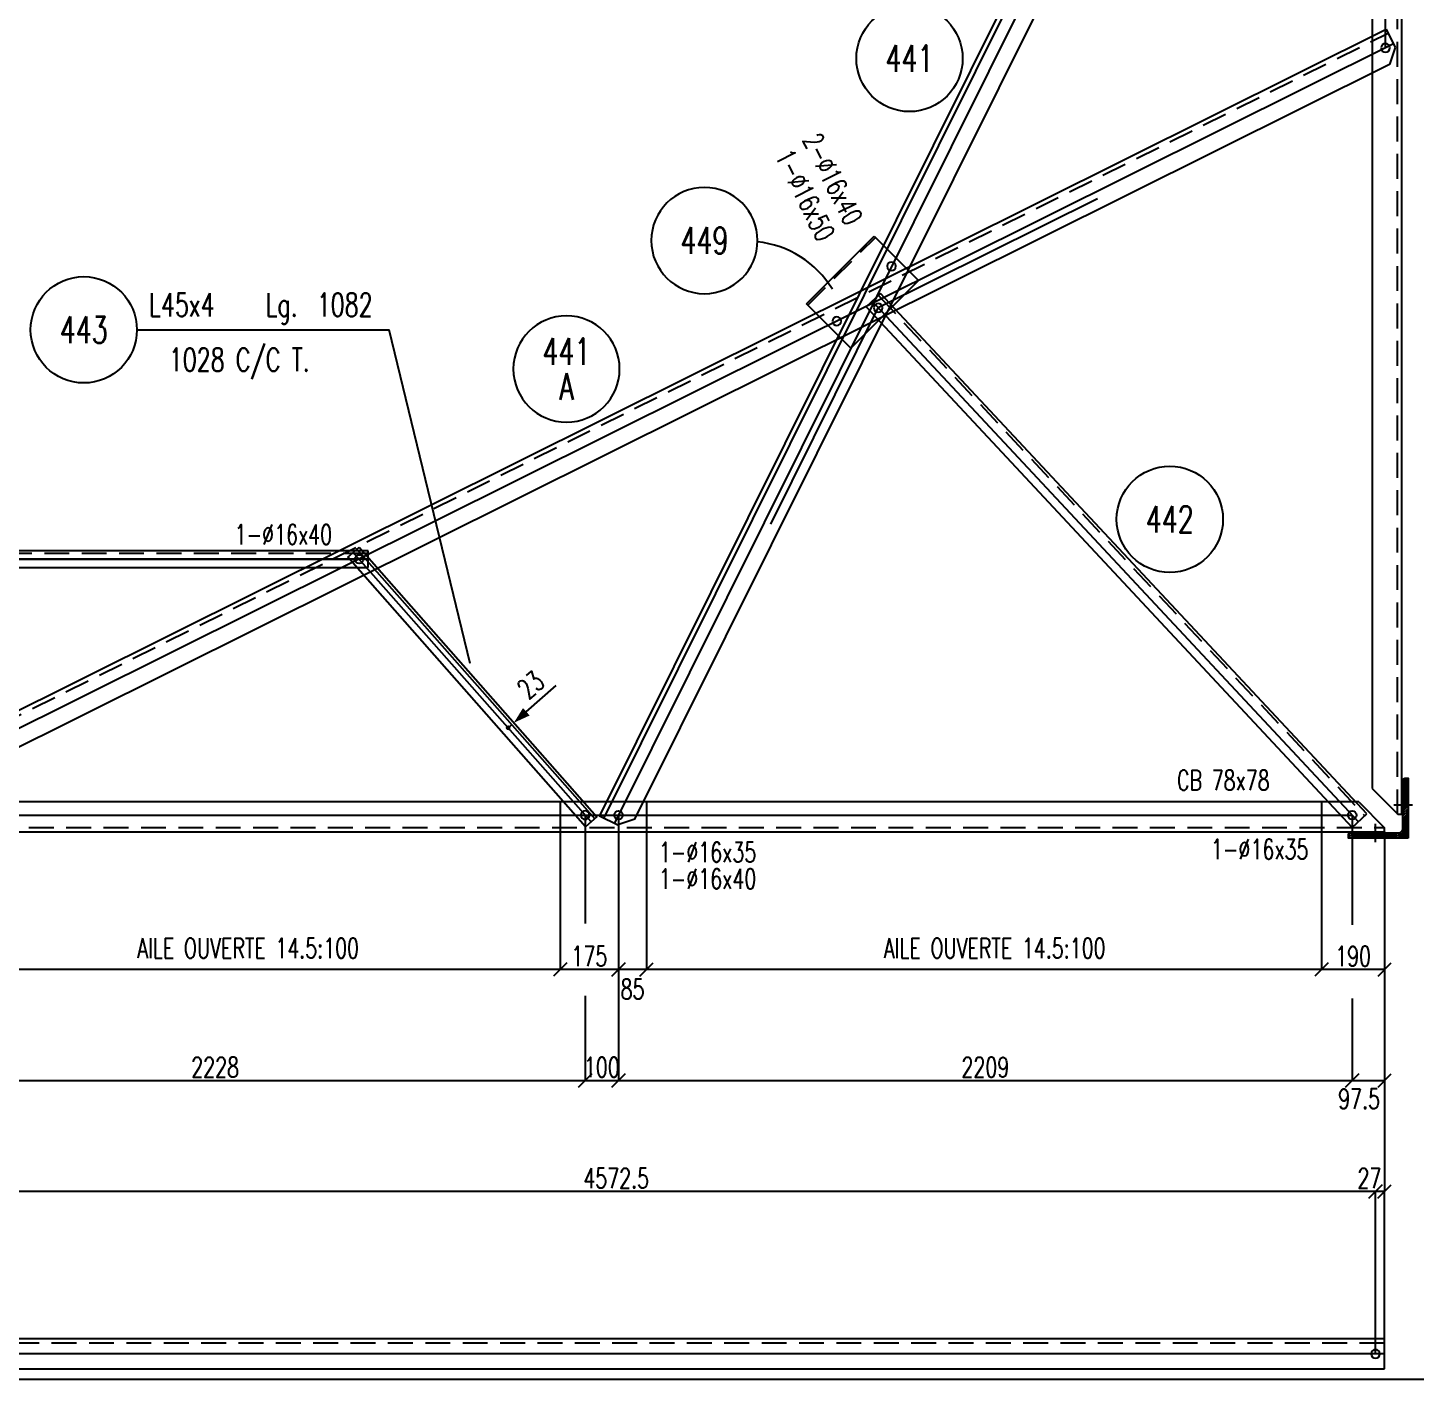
# Model space of a CAD drawing. Extents: x 161763 to 177983, y -163675 to -152195.
# Drawn here: x 167577 to 171754, y -163675 to -159608 of the extents above; entities that cross this region are included whole.
import ezdxf
from ezdxf.enums import TextEntityAlignment as Align

# ---------------------------------------------------------------- set-up
doc = ezdxf.new("R2010")
doc.units = 0
doc.header["$LTSCALE"] = 150
doc.header["$MEASUREMENT"] = 0
doc.linetypes.add('DASHED', pattern=[0.75, 0.5, -0.25])
doc.layers.get('0').update_dxf_attribs({"linetype": 'CONTINUOUS'})
doc.layers.get('DEFPOINTS').update_dxf_attribs({"linetype": 'CONTINUOUS'})
for name, color, linetype in [('ASSI', 6, 'CONTINUOUS'), ('BOLLINI_1', 7, 'CONTINUOUS'), ('BOLLINI_5', 7, 'CONTINUOUS'), ('FORI', 2, 'CONTINUOUS'), ('LINEA_ANG', 2, 'CONTINUOUS'), ('LINEE_PIASTRE', 2, 'CONTINUOUS'), ('LS', 7, 'CONTINUOUS'), ('PIASTRE', 5, 'CONTINUOUS'), ('QT_MAL', 7, 'CONTINUOUS'), ('QT_MPR', 7, 'CONTINUOUS'), ('TRAT-Y', 7, 'DASHED')]:
    doc.layers.add(name, color=color, linetype=linetype)
doc.styles.add('QUOTE', font='ROMANS8.SHX', dxfattribs={"width": 0.7})
doc.styles.add('RQL', font='ROMANS8.SHX', dxfattribs={"width": 0.7})
doc.styles.add('RS', font='ROMANS8.shx', dxfattribs={"width": 0.7})
doc.styles.get("Standard").update_dxf_attribs({"font": 'ROMANS8.SHX', "width": 0.7})
doc.dimstyles.new('FRECCE1', dxfattribs={"dimtxt": 60, "dimasz": 6.6667, "dimexe": 0, "dimexo": 0, "dimgap": 1, "dimtad": 1, "dimzin": 0, "dimdsep": 46, "dimtxsty": 'RS', "dimblk1": 'QUOTP', "dimblk2": 'QUOTF', "dimsah": 1, "dimcen": 0, "dimclrd": 2, "dimclre": 2, "dimclrt": 7, "dimadec": 0, "dimazin": 0, "dimtfac": 1, "dimtix": 1, "dimtmove": 2, "dimatfit": 3, "dimldrblk": 'QUOTP', "dimfxl": 1, "dimtolj": 1, "dimtzin": 0, "dimarcsym": 0})
doc.dimstyles.new('TRATTO', dxfattribs={"dimscale": 0, "dimtxt": 60, "dimasz": 40, "dimexe": 0, "dimexo": 0, "dimgap": 10, "dimtad": 1, "dimrnd": 0.5, "dimdsep": 46, "dimtxsty": 'RS', "dimblk1": 'OBLIQUE', "dimblk2": 'OBLIQUE', "dimsah": 1, "dimcen": 0.09, "dimclrd": 2, "dimclre": 2, "dimclrt": 7, "dimadec": 0, "dimazin": 0, "dimtfac": 1, "dimtix": 1, "dimtmove": 2, "dimatfit": 3, "dimfxl": 1, "dimtolj": 1, "dimtzin": 0, "dimarcsym": 0})

# ---------------------------------------------------------------- blocks, each defined once
blk = doc.blocks.new('ASSE98')
blk.add_line((0, 0), (1, 0))
at = {"color": 7, "style": 'QUOTE', "width": 0.5, "flags": 1}
for tag, p in [('TI', (1.38308, 6.82731)), ('DI_S', (1.38308, 6.42178)), ('D_S', (1.38308, 6.02092)), ('E_S', (1.38308, 5.68065)), ('NFORI', (1.36454, 5.29792)), ('ALAR', (1.36349, 4.93246)), ('FAM', (1.3775, 4.54645)), ('ALA', (1.38308, 4.19257)), ('DISP2', (1.38308, 3.84971)), ('DISP1', (1.38308, 3.50686)), ('PINZAF', (1.38308, 3.164)), ('PINZAI', (1.38308, 2.82114)), ('TRP', (1.38308, 2.47829)), ('NP', (1.38308, 2.13543)), ('SV', (1.38308, 1.79257)), ('PESO', (1.38308, 1.44971)), ('QUA', (1.38308, 1.10686)), ('LUN', (1.38308, 0.764)), ('PROF', (1.38308, 0.42114)), ('POS', (1.38308, 0.07829))]:
    blk.add_attdef(tag, p, '', height=0.2, dxfattribs=at)
at = {"color": 7, "flags": 1}
for tag, p in [('LAV1', (3.07431, 6.82847)), ('LAV2', (3.07431, 6.49513)), ('LAV3', (3.07431, 6.1618)), ('LAV4', (3.07431, 5.82847)), ('LAV5', (3.07431, 5.49513)), ('LAV6', (3.07431, 5.1618)), ('LAV7', (3.07431, 4.82847)), ('LAV8', (3.07431, 4.49513)), ('LAV9', (3.07431, 4.1618)), ('LAV10', (3.07431, 3.82847))]:
    blk.add_attdef(tag, p, '', height=0.2, dxfattribs=at)
blk = doc.blocks.new('16')
blk.add_circle((0, 0), 1)
blk = doc.blocks.new('_OBLIQUE')
at = {"color": 0, "linetype": 'ByBlock'}
blk.add_line((-0.5, -0.5), (0.5, 0.5), dxfattribs=at)
blk = doc.blocks.new('*D17')
at = {"layer": 'DEFPOINTS', "color": 0, "transparency": 16777216}
for p in [(167027.1, -161977.7), (169255, -162521.8), (169255, -162776.3)]:
    blk.add_point(p, dxfattribs=at)
at = {"layer": 'QT_MPR', "color": 2, "lineweight": -2, "transparency": 16777216}
for p, q in [((167027.1, -161977.7), (167027.1, -162776.3)), ((169255, -162521.8), (169255, -162776.3)), ((167027.1, -162776.3), (169255, -162776.3))]:
    blk.add_line(p, q, dxfattribs=at)
at = {"layer": 'QT_MPR', "color": 2, "lineweight": -2, "transparency": 16777216, "xscale": 40, "yscale": 40, "zscale": 40, "rotation": 180}
blk.add_blockref('_OBLIQUE', (167027.1, -162776.3), dxfattribs=at)
at = {"layer": 'QT_MPR', "color": 2, "lineweight": -2, "transparency": 16777216, "xscale": 40, "yscale": 40, "zscale": 40}
blk.add_blockref('_OBLIQUE', (169255, -162776.3), dxfattribs=at)
at = {"layer": 'QT_MPR', "color": 7, "transparency": 16777216, "insert": (168141, -162736.3), "char_height": 60, "attachment_point": 5, "style": 'RS'}
blk.add_mtext('\\A1;2228', dxfattribs=at)
blk = doc.blocks.new('*D18')
at = {"layer": 'DEFPOINTS', "color": 0, "transparency": 16777216}
for p in [(169355, -161977.7), (169255, -162521.8), (169355, -162776.3)]:
    blk.add_point(p, dxfattribs=at)
at = {"layer": 'QT_MPR', "color": 2, "lineweight": -2, "transparency": 16777216}
for p, q in [((169355, -161977.7), (169355, -162776.3)), ((169255, -162521.8), (169255, -162776.3)), ((169255, -162776.3), (169355, -162776.3))]:
    blk.add_line(p, q, dxfattribs=at)
at = {"layer": 'QT_MPR', "color": 2, "lineweight": -2, "transparency": 16777216, "xscale": 40, "yscale": 40, "zscale": 40, "rotation": 180}
blk.add_blockref('_OBLIQUE', (169255, -162776.3), dxfattribs=at)
at = {"layer": 'QT_MPR', "color": 2, "lineweight": -2, "transparency": 16777216, "xscale": 40, "yscale": 40, "zscale": 40}
blk.add_blockref('_OBLIQUE', (169355, -162776.3), dxfattribs=at)
at = {"layer": 'QT_MPR', "color": 7, "transparency": 16777216, "insert": (169305, -162736.3), "char_height": 60, "attachment_point": 5, "style": 'RS'}
blk.add_mtext('\\A1;100', dxfattribs=at)
blk = doc.blocks.new('*D19')
at = {"layer": 'DEFPOINTS', "color": 0, "transparency": 16777216}
for p in [(169355, -161977.7), (171564.3, -162529.1), (171564.3, -162776.3)]:
    blk.add_point(p, dxfattribs=at)
at = {"layer": 'QT_MPR', "color": 2, "lineweight": -2, "transparency": 16777216}
for p, q in [((169355, -161977.7), (169355, -162776.3)), ((171564.3, -162529.1), (171564.3, -162776.3)), ((169355, -162776.3), (171564.3, -162776.3))]:
    blk.add_line(p, q, dxfattribs=at)
at = {"layer": 'QT_MPR', "color": 2, "lineweight": -2, "transparency": 16777216, "xscale": 40, "yscale": 40, "zscale": 40, "rotation": 180}
blk.add_blockref('_OBLIQUE', (169355, -162776.3), dxfattribs=at)
at = {"layer": 'QT_MPR', "color": 2, "lineweight": -2, "transparency": 16777216, "xscale": 40, "yscale": 40, "zscale": 40}
blk.add_blockref('_OBLIQUE', (171564.3, -162776.3), dxfattribs=at)
at = {"layer": 'QT_MPR', "color": 7, "transparency": 16777216, "insert": (170459.7, -162736.3), "char_height": 60, "attachment_point": 5, "style": 'RS'}
blk.add_mtext('\\A1;2209', dxfattribs=at)
blk = doc.blocks.new('*D21')
at = {"layer": 'DEFPOINTS', "color": 0, "transparency": 16777216}
for p in [(171661.8, -162027.7), (171564.3, -162529.1), (171661.8, -162776.3)]:
    blk.add_point(p, dxfattribs=at)
at = {"layer": 'QT_MPR', "color": 2, "lineweight": -2, "transparency": 16777216}
for p, q in [((171661.8, -162027.7), (171661.8, -162776.3)), ((171564.3, -162529.1), (171564.3, -162776.3)), ((171564.3, -162776.3), (171661.8, -162776.3))]:
    blk.add_line(p, q, dxfattribs=at)
at = {"layer": 'QT_MPR', "color": 2, "lineweight": -2, "transparency": 16777216, "xscale": 40, "yscale": 40, "zscale": 40, "rotation": 180}
blk.add_blockref('_OBLIQUE', (171564.3, -162776.3), dxfattribs=at)
at = {"layer": 'QT_MPR', "color": 2, "lineweight": -2, "transparency": 16777216, "xscale": 40, "yscale": 40, "zscale": 40}
blk.add_blockref('_OBLIQUE', (171661.8, -162776.3), dxfattribs=at)
at = {"layer": 'QT_MPR', "color": 7, "transparency": 16777216, "insert": (171584.9, -162831.4), "char_height": 60, "attachment_point": 5, "style": 'RS'}
blk.add_mtext('\\A1;97.5', dxfattribs=at)
blk = doc.blocks.new('*D22')
at = {"layer": 'DEFPOINTS', "color": 0, "transparency": 16777216}
for p in [(167062.1, -163110.4), (167062.1, -163599.4), (171634.3, -163599.4)]:
    blk.add_point(p, dxfattribs=at)
at = {"layer": 'QT_MPR', "color": 2, "lineweight": -2, "transparency": 16777216}
for p, q in [((167062.1, -163599.4), (167062.1, -163110.4)), ((171634.3, -163110.4), (167062.1, -163110.4)), ((171634.3, -163599.4), (171634.3, -163110.4))]:
    blk.add_line(p, q, dxfattribs=at)
at = {"layer": 'QT_MPR', "color": 2, "lineweight": -2, "transparency": 16777216, "xscale": 40, "yscale": 40, "zscale": 40, "rotation": 180}
blk.add_blockref('_OBLIQUE', (167062.1, -163110.4), dxfattribs=at)
at = {"layer": 'QT_MPR', "color": 2, "lineweight": -2, "transparency": 16777216, "xscale": 40, "yscale": 40, "zscale": 40}
blk.add_blockref('_OBLIQUE', (171634.3, -163110.4), dxfattribs=at)
at = {"layer": 'QT_MPR', "color": 7, "transparency": 16777216, "insert": (169348.2, -163070.4), "char_height": 60, "attachment_point": 5, "style": 'RS'}
blk.add_mtext('\\A1;4572.5', dxfattribs=at)
blk = doc.blocks.new('*D26')
at = {"layer": 'DEFPOINTS', "color": 0, "transparency": 16777216}
for p in [(171634.3, -163110.4), (171634.3, -163599.4), (171661.3, -163599.4)]:
    blk.add_point(p, dxfattribs=at)
at = {"layer": 'QT_MPR', "color": 2, "lineweight": -2, "transparency": 16777216}
for p, q in [((171634.3, -163599.4), (171634.3, -163110.4)), ((171661.3, -163110.4), (171634.3, -163110.4)), ((171661.3, -163599.4), (171661.3, -163110.4))]:
    blk.add_line(p, q, dxfattribs=at)
at = {"layer": 'QT_MPR', "color": 2, "lineweight": -2, "transparency": 16777216, "xscale": 40, "yscale": 40, "zscale": 40, "rotation": 180}
blk.add_blockref('_OBLIQUE', (171634.3, -163110.4), dxfattribs=at)
at = {"layer": 'QT_MPR', "color": 2, "lineweight": -2, "transparency": 16777216, "xscale": 40, "yscale": 40, "zscale": 40}
blk.add_blockref('_OBLIQUE', (171661.3, -163110.4), dxfattribs=at)
at = {"layer": 'QT_MPR', "color": 7, "transparency": 16777216, "insert": (171615.9, -163070.4), "char_height": 60, "attachment_point": 5, "style": 'RS'}
blk.add_mtext('\\A1;27', dxfattribs=at)
blk = doc.blocks.new('*D28')
at = {"layer": 'DEFPOINTS', "color": 0, "transparency": 16777216}
for p in [(171471.8, -161937.7), (171661.8, -162027.7), (171471.8, -162442.3)]:
    blk.add_point(p, dxfattribs=at)
at = {"layer": 'LS', "color": 2, "lineweight": -2, "transparency": 16777216}
for p, q in [((171471.8, -161937.7), (171471.8, -162442.3)), ((171661.8, -162027.7), (171661.8, -162442.3)), ((171661.8, -162442.3), (171471.8, -162442.3))]:
    blk.add_line(p, q, dxfattribs=at)
at = {"layer": 'LS', "color": 2, "lineweight": -2, "transparency": 16777216, "xscale": 40, "yscale": 40, "zscale": 40, "rotation": 180}
blk.add_blockref('_OBLIQUE', (171471.8, -162442.3), dxfattribs=at)
at = {"layer": 'LS', "color": 2, "lineweight": -2, "transparency": 16777216, "xscale": 40, "yscale": 40, "zscale": 40}
blk.add_blockref('_OBLIQUE', (171661.8, -162442.3), dxfattribs=at)
at = {"layer": 'LS', "color": 7, "transparency": 16777216, "insert": (171566.8, -162402.3), "char_height": 60, "attachment_point": 5, "style": 'RS'}
blk.add_mtext('\\A1;190', dxfattribs=at)
blk = doc.blocks.new('*D29')
at = {"layer": 'DEFPOINTS', "color": 0, "transparency": 16777216}
for p in [(169440, -161937.7), (169355, -161977.7), (169355, -162442.3)]:
    blk.add_point(p, dxfattribs=at)
at = {"layer": 'LS', "color": 2, "lineweight": -2, "transparency": 16777216}
for p, q in [((169440, -161937.7), (169440, -162442.3)), ((169355, -161977.7), (169355, -162442.3)), ((169440, -162442.3), (169355, -162442.3))]:
    blk.add_line(p, q, dxfattribs=at)
at = {"layer": 'LS', "color": 2, "lineweight": -2, "transparency": 16777216, "xscale": 40, "yscale": 40, "zscale": 40, "rotation": 180}
blk.add_blockref('_OBLIQUE', (169355, -162442.3), dxfattribs=at)
at = {"layer": 'LS', "color": 2, "lineweight": -2, "transparency": 16777216, "xscale": 40, "yscale": 40, "zscale": 40}
blk.add_blockref('_OBLIQUE', (169440, -162442.3), dxfattribs=at)
at = {"layer": 'LS', "color": 7, "transparency": 16777216, "insert": (169397.5, -162501.3), "char_height": 60, "attachment_point": 5, "style": 'RS'}
blk.add_mtext('\\A1;85', dxfattribs=at)
blk = doc.blocks.new('*D30')
at = {"layer": 'DEFPOINTS', "color": 0, "transparency": 16777216}
for p in [(169179.9, -161937.7), (169355, -161977.7), (169179.9, -162442.3)]:
    blk.add_point(p, dxfattribs=at)
at = {"layer": 'LS', "color": 2, "lineweight": -2, "transparency": 16777216}
for p, q in [((169179.9, -161937.7), (169179.9, -162442.3)), ((169355, -161977.7), (169355, -162442.3)), ((169355, -162442.3), (169179.9, -162442.3))]:
    blk.add_line(p, q, dxfattribs=at)
at = {"layer": 'LS', "color": 2, "lineweight": -2, "transparency": 16777216, "xscale": 40, "yscale": 40, "zscale": 40, "rotation": 180}
blk.add_blockref('_OBLIQUE', (169179.9, -162442.3), dxfattribs=at)
at = {"layer": 'LS', "color": 2, "lineweight": -2, "transparency": 16777216, "xscale": 40, "yscale": 40, "zscale": 40}
blk.add_blockref('_OBLIQUE', (169355, -162442.3), dxfattribs=at)
at = {"layer": 'LS', "color": 7, "transparency": 16777216, "insert": (169267.5, -162402.3), "char_height": 60, "attachment_point": 5, "style": 'RS'}
blk.add_mtext('\\A1;175', dxfattribs=at)
blk = doc.blocks.new('xxx')
blk.add_circle((0, 0), 8)
at = {"color": 3, "style": 'RQL', "width": 0.7}
blk.add_attdef('POS', text='', height=4, dxfattribs=at).set_placement((0, 0), align=Align.MIDDLE)
at = {"style": 'RQL', "width": 0.7, "flags": 1}
for tag, p in [('POS1', (-0.39, -5.42)), ('TIPO', (-0.39, -8.66))]:
    blk.add_attdef(tag, p, '', height=2, dxfattribs=at)
blk = doc.blocks.new('YYY')
blk.add_circle((0, 0), 8)
at = {"color": 3, "style": 'RQL', "width": 0.7}
for tag, p in [('POS3', (0, 0.65)), ('POS2', (0, -4.63))]:
    blk.add_attdef(tag, text='', height=4, dxfattribs=at).set_placement(p, align=Align.CENTER)
at = {"style": 'RQL', "width": 0.7, "flags": 1}
blk.add_attdef('TIPO', text='', height=3, dxfattribs=at).set_placement((0, 0), align=Align.MIDDLE_CENTER)
blk = doc.blocks.new('QUOTP')
at = {"layer": 'ASSI', "color": 2, "const_width": 1.07}
blk.add_lwpolyline([(-0.53, 0, 1), (0.53, 0, 1)], format="xyb", close=True, dxfattribs=at)
blk = doc.blocks.new('QUOTF')
at = {"layer": 'LS', "color": 2}
blk.add_line((7.5, 0), (25.5, 0), dxfattribs=at)
blk.add_solid([(7.5, 2.25), (0, 0), (7.5, -2.25)], dxfattribs=at)
blk = doc.blocks.new('*D74')
at = {"layer": 'DEFPOINTS', "color": 0, "transparency": 16777216}
for p in [(169023.1, -161714.9), (169040.3, -161699.7), (169040.3, -161699.7)]:
    blk.add_point(p, dxfattribs=at)
at = {"layer": 'QT_MAL', "color": 2, "lineweight": -2, "transparency": 16777216}
blk.add_line((169028.1, -161710.5), (169035.3, -161704.1), dxfattribs=at)
at = {"layer": 'QT_MAL', "color": 2, "lineweight": -2, "transparency": 16777216, "xscale": 6.6667, "yscale": 6.6667, "zscale": 6.6667}
for name, p, rotation in [('QUOTF', (169040.3, -161699.7), 41.43078776841397), ('QUOTP', (169023.1, -161714.9), 221.430787768414)]:
    blk.add_blockref(name, p, dxfattribs=dict(at, rotation=rotation))
at = {"layer": 'QT_MAL', "color": 7, "transparency": 16777216, "insert": (169091.2, -161586.1), "char_height": 60, "attachment_point": 5, "rotation": 41.4308, "style": 'RS'}
blk.add_mtext('\\A1;23', dxfattribs=at)
blk = doc.blocks.new('bull')
at = {"style": 'RS', "width": 0.7, "flags": 1}
for tag, p in [('NN', (-12.25, 0)), ('DIAMETRO', (0, -4.86)), ('SERRAGGIO', (0, -9.71)), ('LUNGHEZZA', (0, -14.57)), ('NB', (0, -19.43)), ('TIPO', (0, -24.12)), ('EL', (-0.14, -29))]:
    blk.add_attdef(tag, p, '', height=3, dxfattribs=at)
at = {"style": 'RS', "width": 0.7}
blk.add_attdef('BULLONE', (0, 0), '', height=3, dxfattribs=at)
blk = doc.blocks.new('MRKR_98')
blk.add_point((0, 0))
at = {"color": 7, "style": 'QUOTE', "width": 0.5, "flags": 1}
for tag, p in [('TI', (3.73, 6.83)), ('DI_S', (3.73, 6.42)), ('AUX2', (3.71, 4.93)), ('NFORI', (3.72, 5.3)), ('AUX1', (3.73, 4.19)), ('D_S', (3.73, 6.02)), ('E_S', (3.73, 5.68)), ('FAM', (3.73, 4.55)), ('COMMESSA', (3.73, 3.85)), ('MD', (3.73, 3.51)), ('MP', (3.73, 3.16)), ('LARGHEZZA', (3.73, 2.82)), ('SPESSORE', (3.73, 2.48)), ('NP', (3.73, 2.14)), ('SV', (3.73, 1.79)), ('PESO', (3.73, 1.45)), ('QUA', (3.73, 1.11)), ('LUN', (3.73, 0.76)), ('PROF', (3.73, 0.42)), ('POS', (3.73, 0.08))]:
    blk.add_attdef(tag, p, '', height=0.2, dxfattribs=at)
at = {"color": 7, "flags": 1}
for tag, p in [('LAV1', (5.26, 6.88)), ('LAV2', (5.26, 6.55)), ('LAV3', (5.26, 6.21)), ('LAV4', (5.26, 5.88)), ('LAV5', (5.26, 5.55)), ('LAV6', (5.26, 5.21)), ('LAV7', (5.26, 4.88)), ('LAV8', (5.26, 4.55)), ('LAV9', (5.26, 4.21)), ('LAV10', (5.26, 3.88))]:
    blk.add_attdef(tag, p, '', height=0.2, dxfattribs=at)

msp = doc.modelspace()

# ---------------------------------------------------------------- hatches: boundary and pattern name
at = {"layer": 'LS'}
h = msp.add_hatch(dxfattribs=at)
h.set_pattern_fill('_U', color=6, scale=5, angle=45, style=0, pattern_type=0)
h.set_pattern_definition([(45, (62756.58, -43231.062), (-3.5355339, 3.5355339), [])])
edge = h.paths.add_edge_path()
edge.add_line((171732.938, -162046.703), (171552.938, -162046.703))
edge.add_line((171552.938, -162046.703), (171552.938, -162036.703))
edge.add_arc((171558.938, -162036.703), 6, 450, 540, ccw=False)
edge.add_line((171558.938, -162030.703), (171704.938, -162030.703))
edge.add_arc((171704.938, -162018.703), 12, 270, 360)
edge.add_line((171716.938, -162018.703), (171716.938, -161872.703))
edge.add_arc((171722.938, -161872.703), 6, 450, 540, ccw=False)
edge.add_line((171722.938, -161866.703), (171732.938, -161866.703))
edge.add_line((171732.938, -161866.703), (171732.938, -162046.703))

# ---------------------------------------------------------------- linework, layer by layer
at = {"layer": 'LINEA_ANG'}
for p, q in [((171713.938, -161975.096), (171713.938, -152606.096)), ((171623.938, -152684.096), (171623.938, -161897.096)), ((171631.216, -157294.372), (169298.182, -161979.637)), ((169404.636, -161990.195), (171703.793, -157372.962)), ((166980.607, -161944.98), (171665.872, -159611.947)), ((171665.872, -159611.947), (171693.509, -159667.446)), ((171693.509, -159667.446), (171676.431, -159718.401)), ((171676.431, -159718.401), (167067.254, -162013.546)), ((170144.264, -160407.25), (170100.432, -160448.222)), ((171608.338, -161973.527), (170144.264, -160407.25)), ((170100.432, -160448.222), (171564.506, -162014.499)), ((168601.803, -161182.004), (165351.803, -161182.004)), ((168540.442, -161201.319), (168574.181, -161171.542)), ((168574.181, -161171.542), (169290.156, -161982.777)), ((168601.803, -161232.004), (168601.803, -161182.004)), ((165351.803, -161232.004), (168601.803, -161232.004)), ((169256.417, -162012.554), (168540.442, -161201.319)), ((171623.938, -161897.096), (171701.938, -161975.096)), ((171583.796, -161937.703), (162370.796, -161937.703)), ((171583.796, -161937.703), (171661.796, -162015.703)), ((169290.156, -161982.777), (169256.417, -162012.554)), ((169298.182, -161979.637), (169353.682, -162007.273)), ((171564.506, -162014.499), (171608.338, -161973.527)), ((171701.938, -161975.096), (171713.938, -161975.096)), ((162292.796, -162027.703), (171661.796, -162027.703)), ((169404.636, -161990.195), (169353.682, -162007.273)), ((171661.796, -162027.703), (171661.796, -162015.703)), ((171661.332, -163554.359), (162292.332, -163554.359)), ((171661.332, -163644.359), (171661.332, -163554.359)), ((162292.332, -163644.359), (171661.332, -163644.359))]:
    msp.add_line(p, q, dxfattribs=at)
at = {"layer": 'LINEA_ANG', "color": 2}
for p, q in [((171643.748, -157300.612), (169310.714, -161985.877)), ((168567.808, -161177.166), (169283.783, -161988.402))]:
    msp.add_line(p, q, dxfattribs=at)
at = {"layer": 'LINEE_PIASTRE'}
for p, q in [((169920.985, -160438.396), (170124.632, -160234.749)), ((170124.632, -160234.749), (170258.275, -160368.393)), ((170258.275, -160368.393), (170054.628, -160572.039)), ((170054.628, -160572.039), (169920.985, -160438.396))]:
    msp.add_line(p, q, dxfattribs=at)
at = {"layer": 'LS', "color": 6}
for p, q in [((171663.938, -159668.766), (171663.938, -152703.56)), ((170796.914, -160122.844), (170137.457, -160451.221)), ((169813.448, -161101.905), (170137.457, -160451.221)), ((167905.559, -160516.953), (168665.025, -160516.953)), ((165379.325, -161207.004), (168574.803, -161207.004)), ((164599.126, -161977.703), (171564.332, -161977.703)), ((171745.325, -161948.096), (171689.665, -161948.096)), ((171634.332, -162059.089), (171634.332, -162003.429)), ((171634.332, -162059.089), (171634.332, -162003.429))]:
    msp.add_line(p, q, dxfattribs=at)
at = {"layer": 'LS', "color": 2}
for p, q in [((169255.001, -161977.703), (169255.001, -162304.049)), ((171564.332, -161977.703), (171564.332, -162307.405)), ((169184.905, -162442.264), (167227.064, -162442.264)), ((171471.799, -162442.264), (169435.005, -162442.264)), ((171661.796, -162776.308), (171661.796, -163110.351))]:
    msp.add_line(p, q, dxfattribs=at)
at = {"layer": 'LS', "color": 8}
msp.add_lwpolyline([(161762.683, -152195.489), (161762.683, -163675.489), (174482.683, -163675.489), (174482.683, -162075.489), (177982.683, -162075.489), (177982.683, -152195.489), (161762.683, -152195.489)], close=True, dxfattribs=at)
at = {"layer": 'LS', "color": 6}
msp.add_lwpolyline([(168908.977, -161521.076), (168665.025, -160516.953)], dxfattribs=at)
msp.add_lwpolyline([(171732.938, -162046.703), (171552.938, -162046.703), (171552.938, -162036.703, -0.41421356), (171558.938, -162030.703), (171704.938, -162030.703, 0.41421356), (171716.938, -162018.703), (171716.938, -161872.703, -0.41421356), (171722.938, -161866.703), (171732.938, -161866.703)], format="xyb", close=True, dxfattribs=at)
msp.add_arc((169741.301, -160552.699), 302.335, 31.469437, 83.803417, dxfattribs=at)
at = {"layer": 'TRAT-Y'}
for p, q in [((171700.938, -161975.096), (171700.938, -152606.096)), ((166986.848, -161957.512), (171672.113, -159624.479)), ((169925.228, -160442.639), (170128.874, -160238.992)), ((170137.69, -160413.396), (171601.763, -161979.673)), ((168601.803, -161190.504), (165351.803, -161190.504)), ((162292.796, -162014.703), (171661.796, -162014.703)), ((171661.332, -163567.359), (162292.332, -163567.359))]:
    msp.add_line(p, q, dxfattribs=at)

# ---------------------------------------------------------------- block references
at = {"layer": 'ASSI', "xscale": 9369, "rotation": 90}
msp.add_blockref('ASSE98', (171713.938, -161975.096), dxfattribs=at)
at = {"layer": 'ASSI'}
for p, xscale, zscale, rotation in [((171675.974, -157316.659), 5234, 5234, 243.528935551184), ((171688.16, -159656.705), 5234, 5234, 206.471064448816), ((171582.769, -161997.427), 2144, 2144, 133.0683386357119), ((168601.803, -161207.004), 3250, 3250, 180)]:
    msp.add_blockref('ASSE98', p, dxfattribs=dict(at, xscale=xscale, zscale=zscale, rotation=rotation))
ref = msp.add_blockref('ASSE98', (169272.912, -161997.997), dxfattribs=dict(at, xscale=1082, rotation=131.430787768414))
ref.add_attrib('PROF', 'L45x4', (167942.276, -160476.512), dxfattribs={"layer": '0', "color": 2, "height": 70, "style": 'QUOTE', "width": 0.7})
ref.add_attrib('LUN', '1082', (168447.143, -160476.512), dxfattribs={"layer": '0', "color": 2, "height": 70, "style": 'QUOTE', "width": 0.7})
ref.add_attrib('PESO', '1028 C/C T.', (168001.732, -160641.941), dxfattribs={"layer": '0', "color": 2, "height": 70, "style": 'QUOTE', "width": 0.7})
ref.add_attrib('SV', 'Lg.', (168293.01, -160476.512), dxfattribs={"layer": '0', "color": 2, "height": 70, "style": 'QUOTE', "width": 0.7})
ref = msp.add_blockref('ASSE98', (162292.796, -162027.703), dxfattribs=dict(at, xscale=9369))
ref.add_attrib('LAV1', 'CB 78x78', (162470.189, -161913.914), dxfattribs={"layer": '0', "color": 7, "height": 60, "width": 0.7})
ref.add_attrib('LAV2', 'CB 78x78', (171036.581, -161902.62), dxfattribs={"layer": '0', "color": 7, "height": 60, "width": 0.7})
ref = msp.add_blockref('ASSE98', (171661.332, -163599.359), dxfattribs=dict(at, xscale=9369, rotation=180))
ref.add_attrib('PROF', 'L90x6', (164300.781, -163365.723), dxfattribs={"layer": '0', "color": 2, "height": 70, "style": 'QUOTE', "width": 0.7})
ref.add_attrib('LUN', '9369', (164699.449, -163365.723), dxfattribs={"layer": '0', "color": 2, "height": 70, "style": 'QUOTE', "width": 0.7})
ref.add_attrib('PESO', '9315 C/C T.E.', (164295.977, -163494.352), dxfattribs={"layer": '0', "color": 2, "height": 70, "style": 'QUOTE', "width": 0.7})
ref.add_attrib('SV', 'Lg.', (164561.914, -163365.723), dxfattribs={"layer": '0', "color": 2, "height": 70, "style": 'QUOTE', "width": 0.7})
at = {"layer": 'BOLLINI_1', "xscale": 20, "yscale": 20, "zscale": 20}
for p, values in [((170231.389, -159700.383), {'POS': '441'}), ((167745.559, -160516.953), {'POS': '443'}), ((171015.026, -161087.394), {'POS': '442'})]:
    msp.add_blockref('xxx', p, dxfattribs=at).add_auto_attribs(values)
at = {"layer": 'BOLLINI_1'}
ref = msp.add_blockref('xxx', (169613.979, -160248.397), dxfattribs=dict(at, xscale=-20, yscale=20, zscale=20))
ref.add_attrib('POS', '449', dxfattribs={"layer": '0', "color": 3, "height": 80, "style": 'RQL', "width": 0.7}).set_placement((169613.979, -160248.397), align=Align.MIDDLE)
at = {"layer": 'BOLLINI_5'}
ref = msp.add_blockref('YYY', (169198.699, -160634.919), dxfattribs=dict(at, xscale=-19.99970832482618, yscale=19.99970832476798, zscale=19.99970832479172))
ref.add_attrib('POS3', '441', dxfattribs={"layer": '0', "color": 3, "height": 79.9988, "style": 'RQL', "width": 0.7}).set_placement((169198.699, -160621.98), align=Align.CENTER)
ref.add_attrib('POS2', 'A', dxfattribs={"layer": '0', "color": 3, "height": 79.999, "style": 'RQL', "width": 0.7}).set_placement((169198.699, -160727.526), align=Align.CENTER)
at = {"layer": 'FORI', "yscale": 13, "zscale": 13}
for p, xscale in [((171663.938, -159668.766), -13), ((170177.501, -160325.936), -13), ((170137.457, -160451.221), -13), ((170012.171, -160491.265), -13), ((168574.803, -161207.004), 13), ((171634.332, -163599.359), -13)]:
    msp.add_blockref('16', p, dxfattribs=dict(at, xscale=xscale))
for p, xscale, rotation in [((169255.001, -161977.703), -13, 359.5847752349999), ((169355.001, -161977.703), 13, 90.00000000000001), ((171564.332, -161977.703), 13, 90)]:
    msp.add_blockref('16', p, dxfattribs=dict(at, xscale=xscale, rotation=rotation))
at = {"layer": 'LS', "color": 7}
ref = msp.add_blockref('bull', (170048.126, -160226.169), dxfattribs=dict(at, xscale=-20, yscale=20, zscale=20, rotation=296.4710644488164))
ref.add_attrib('BULLONE', '2-%%c16x40                ', (169908.162, -159945.089), dxfattribs={"layer": '0', "height": 60, "rotation": 296.471064, "style": 'RS', "width": 0.7})
ref = msp.add_blockref('bull', (169961.314, -160267.524), dxfattribs=dict(at, xscale=-20, yscale=20, zscale=20, rotation=296.4710644488164))
ref.add_attrib('BULLONE', '1-%%c16x50                ', (169824.916, -159993.605), dxfattribs={"layer": '0', "height": 60, "rotation": 296.471064, "style": 'RS', "width": 0.7})
at = {"layer": 'LS', "color": 7, "xscale": 20, "yscale": 20, "zscale": 20}
for p, values in [((168199.692, -161163.099), {'BULLONE': '1-%%c16x40                '}), ((169476.704, -162119.17), {'BULLONE': '1-%%c16x35                '}), ((171138.934, -162110.275), {'BULLONE': '1-%%c16x35                '}), ((169476.704, -162199.17), {'BULLONE': '1-%%c16x40                '})]:
    msp.add_blockref('bull', p, dxfattribs=at).add_auto_attribs(values)
at = {"layer": 'PIASTRE', "xscale": 20, "yscale": 20, "zscale": 20, "rotation": 44.99999999999992}
msp.add_blockref('MRKR_98', (170054.628, -160572.039), dxfattribs=at)

# ---------------------------------------------------------------- texts
at = {"layer": 'LS', "color": 7, "style": 'RS', "width": 0.7}
for p in [(167906.386, -162408.045), (170153.803, -162408.045)]:
    msp.add_text('AILE OUVERTE 14.5:100 ', height=60, dxfattribs=at).set_placement(p)

# ---------------------------------------------------------------- dimensions: what is measured, and where the dimension line sits
at = {"layer": 'LS'}
for base, p1, p2, picture, middle in [((169179.905, -162442.264), (169355.001, -161977.703), (169179.905, -161937.703), '*D30', (169267.453, -162402.264)), ((171471.799, -162442.264), (171661.796, -162027.703), (171471.799, -161937.703), '*D28', (171566.797, -162402.264))]:
    dim = msp.add_linear_dim(base=base, p1=p1, p2=p2, dimstyle='TRATTO', override={"dimscale": 1}, dxfattribs=at)
    dim.commit()
    dim.dimension.update_dxf_attribs({"geometry": picture, "text_midpoint": middle})
dim = msp.add_linear_dim(base=(169355.001, -162442.264), p1=(169440.005, -161937.703), p2=(169355.001, -161977.703), dimstyle='TRATTO', override={"dimscale": 1}, dxfattribs=at)
dim.commit()
dim.dimension.update_dxf_attribs({"geometry": '*D29', "text_midpoint": (169397.503, -162501.317), "dimtype": 160})
at = {"layer": 'QT_MAL'}
dim = msp.add_linear_dim(base=(169040.317, -161699.697), p1=(169023.073, -161714.917), p2=(169040.317, -161699.697), angle=41.430788, text='23', dimstyle='FRECCE1', dxfattribs=at)
dim.commit()
dim.dimension.update_dxf_attribs({"geometry": '*D74', "text_midpoint": (169091.172, -161586.099), "dimtype": 160})
at = {"layer": 'QT_MPR'}
for base, p1, p2, text, picture, middle in [((169255.001, -162776.308), (167027.064, -161977.703), (169255.001, -162521.756), '2228', '*D17', (168141.032, -162736.308)), ((169355.001, -162776.308), (169255.001, -162521.756), (169355.001, -161977.703), '100', '*D18', (169305.001, -162736.308)), ((171564.332, -162776.308), (169355.001, -161977.703), (171564.332, -162529.095), '2209', '*D19', (170459.666, -162736.308)), ((171661.796, -162776.308), (171564.332, -162529.095), (171661.796, -162027.703), '97.5', '*D21', (171584.91, -162831.432)), ((167062.064, -163110.351), (171634.332, -163599.359), (167062.064, -163599.359), '4572.5', '*D22', (169348.198, -163070.351)), ((171634.332, -163110.351), (171661.332, -163599.359), (171634.332, -163599.359), '27', '*D26', (171615.911, -163070.351))]:
    dim = msp.add_linear_dim(base=base, p1=p1, p2=p2, text=text, dimstyle='TRATTO', override={"dimscale": 1}, dxfattribs=at)
    dim.commit()
    dim.dimension.update_dxf_attribs({"geometry": picture, "text_midpoint": middle, "dimtype": 160})

doc.saveas('drawing.dxf')
